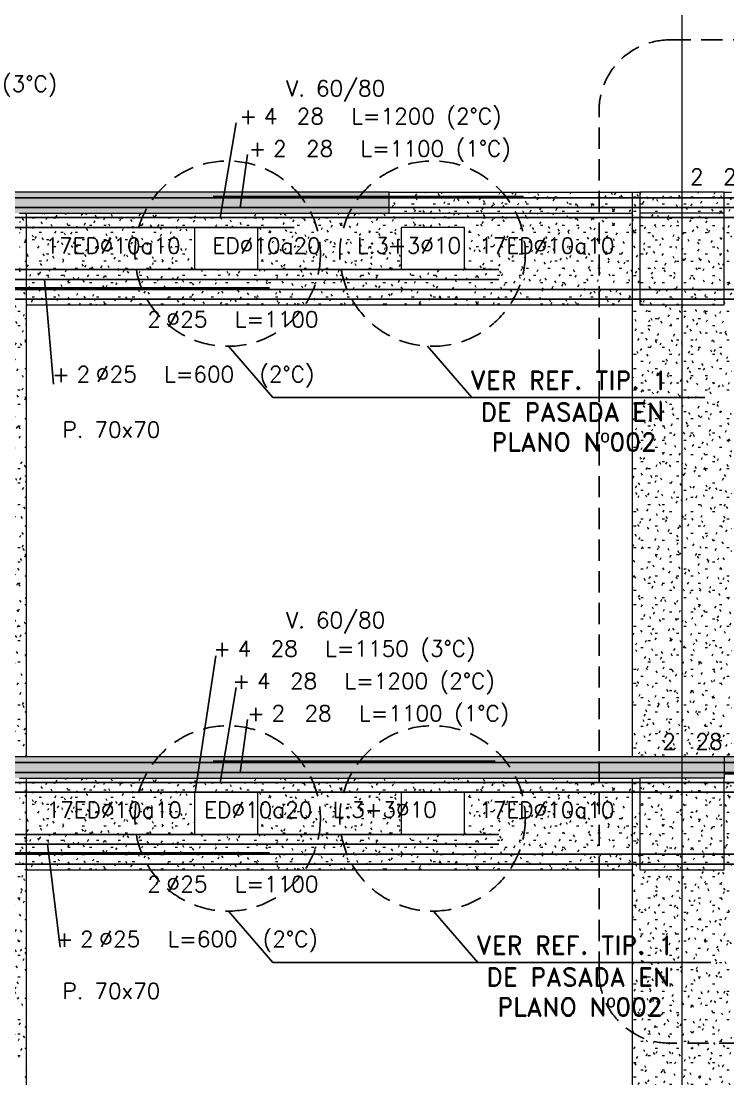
# Model space of a CAD drawing. Extents: x -3544 to 11711, y -11366 to 8565.
# Drawn here: x 4418 to 4919, y 2791 to 3542 of the extents above; entities that cross this region are included whole.
import ezdxf
from ezdxf.enums import TextEntityAlignment as Align

# ---------------------------------------------------------------- set-up
doc = ezdxf.new("R2010")
doc.units = 0
doc.header["$LTSCALE"] = 30
doc.header["$MEASUREMENT"] = 0
doc.linetypes.add('EJE2$0$DASHED', pattern=[0.75, 0.5, -0.25])
doc.linetypes.add('EJE2$0$RLE-PROYECCION', pattern=[0.71438, 0.47625, -0.23813])
doc.layers.get('0').update_dxf_attribs({"linetype": 'CONTINUOUS'})
for name, color, linetype in [('EJE2$0$CORTES', 5, 'CONTINUOUS'), ('EJE2$0$RLA-FE', 7, 'CONTINUOUS'), ('EJE2$0$RLA-TEXTOS-FE', 9, 'CONTINUOUS')]:
    doc.layers.add(name, color=color, linetype=linetype)
doc.layers.add('EJE2$0$RLA-ACHURADO', color=30, linetype='EJE2$0$RLE-PROYECCION', lineweight=15, transparency=0.7)
for name, color, linetype, lineweight in [('EJE2$0$RLA-CONTORNO', 30, 'CONTINUOUS', 15), ('EJE2$0$RLA-EJES', 1, 'CONTINUOUS', 9), ('EJE2$0$RLA-TEXTOS-1', 9, 'CONTINUOUS', 9)]:
    doc.layers.add(name, color=color, linetype=linetype, lineweight=lineweight)
doc.styles.add('EJE2$0$RomanD', font='romand.shx', dxfattribs={"height": 31.5})
doc.styles.add('EJE2$0$RomanS', font='romans.shx', dxfattribs={"height": 11.25})
pattern_1 = [(0, (-1898.762, -1266.802), (20.32, 5.08), [1.676, -13.564, 1.676, -13.564, -81.28]), (0, (-1898.762, -1266.802), (20.32, 5.08), [-30.48, 1.676, -28.804, 1.676, -13.564, -35.56]), (0, (-1898.762, -1266.802), (20.32, 5.08), [-76.2, 1.676, -8.484, 1.676, -23.724]), (120, (-1891.142, -1264.262), (-14.559409, 15.057636), [1.676, -13.564, 1.676, -13.564, -81.28]), (120, (-1891.142, -1264.262), (-14.559409, 15.057636), [-30.48, 1.676, -28.804, 1.676, -13.564, -35.56]), (120, (-1891.142, -1264.262), (-14.559409, 15.057636), [-76.2, 1.676, -8.484, 1.676, -23.724]), (240, (-1888.602, -1254.102), (-5.760591, -20.137636), [1.676, -13.564, 1.676, -13.564, -81.28]), (240, (-1888.602, -1254.102), (-5.760591, -20.137636), [-30.48, 1.676, -28.804, 1.676, -13.564, -35.56]), (240, (-1888.602, -1254.102), (-5.760591, -20.137636), [-76.2, 1.676, -8.484, 1.676, -23.724])]

# ---------------------------------------------------------------- blocks, each defined once
blk = doc.blocks.new('*U103')
at = {"layer": 'EJE2$0$RLA-FE'}
for p, q in [((0, 0), (768.21, 0)), ((768.21, 0), (818.21, 0)), ((818.21, 0), (850, 0)), ((850, 0), (850, 0))]:
    blk.add_line(p, q, dxfattribs=at)
at = {"layer": 'EJE2$0$RLA-FE', "color": 3, "style": 'EJE2$0$RomanS', "flags": 8}
for tag, p in [('F=', (333.44, 9.32)), ('NUM', (347.85, 9.32))]:
    blk.add_attdef(tag, text='', height=11.25, dxfattribs=at).set_placement(p, align=Align.RIGHT)
at = {"layer": 'EJE2$0$RLA-FE', "color": 3, "style": 'EJE2$0$RomanS'}
for tag, p, flags in [('PHI', (351.74, 9.54), 14), ('DIAM', (361.6, 9.32), 12), ('MINUS', (383.62, 9.32), 13), ('MARK', (397.01, 9.32), 13), ('TEXTO_FE1', (400.31, 9.32), 8), ('TEXTO_FE2', (467.83, 9.34), 8), ('TIPO', (423.8, -75.78), 13), ('NVECES', (409.93, -94.72), 13), ('NUMFE', (413.86, -114.48), 13), ('CAPA', (422.06, -133.6), 13), ('DESPLAZA', (278.34, -151.59), 13), ('ESPACIO', (284.39, -169.95), 13), ('CANT', (298.23, -188.75), 13)]:
    blk.add_attdef(tag, p, '', height=11.25, dxfattribs=dict(at, flags=flags))
blk = doc.blocks.new('*U104')
at = {"layer": 'EJE2$0$RLA-FE'}
for q in [(0, 0), (768.21, 0)]:
    blk.add_line((0, 0), q, dxfattribs=at)
at = {"layer": 'EJE2$0$RLA-FE', "color": 3, "style": 'EJE2$0$RomanS', "flags": 8}
for tag, p in [('F=', (333.44, 9.32)), ('NUM', (347.85, 9.32))]:
    blk.add_attdef(tag, text='', height=11.25, dxfattribs=at).set_placement(p, align=Align.RIGHT)
at = {"layer": 'EJE2$0$RLA-FE', "color": 3, "style": 'EJE2$0$RomanS'}
for tag, p, flags in [('PHI', (351.74, 9.54), 14), ('DIAM', (361.6, 9.32), 12), ('MINUS', (383.62, 9.32), 13), ('MARK', (397.01, 9.32), 13), ('TEXTO_FE1', (400.31, 9.32), 8), ('TEXTO_FE2', (467.83, 9.34), 8), ('TIPO', (423.8, -75.78), 13), ('NVECES', (409.93, -94.72), 13), ('NUMFE', (413.86, -114.48), 13), ('CAPA', (422.06, -133.6), 13), ('DESPLAZA', (278.34, -151.59), 13), ('ESPACIO', (284.39, -169.95), 13), ('CANT', (298.23, -188.75), 13)]:
    blk.add_attdef(tag, p, '', height=11.25, dxfattribs=dict(at, flags=flags))
blk = doc.blocks.new('*U105')
at = {"layer": 'EJE2$0$RLA-FE', "color": 6}
blk.add_line((0, 1), (220, 1), dxfattribs=at)
at = {"layer": 'EJE2$0$RLA-FE', "color": 3, "style": 'EJE2$0$RomanS', "flags": 8}
for tag, p in [('(', (95.66, 9.14)), (')', (134, 9.14)), ('EMP', (114.68, 9.14))]:
    blk.add_attdef(tag, text='', height=11.25, dxfattribs=at).set_placement(p, align=Align.CENTER)
blk = doc.blocks.new('*U108')
at = {"layer": 'EJE2$0$RLA-FE'}
blk.add_line((0, 0), (1018.21, 0), dxfattribs=at)
at = {"layer": 'EJE2$0$RLA-FE', "color": 3, "style": 'EJE2$0$RomanS', "flags": 8}
for tag, p in [('F=', (497.65, 36.32)), ('NUM', (512.06, 36.32))]:
    blk.add_attdef(tag, text='', height=11.25, dxfattribs=at).set_placement(p, align=Align.RIGHT)
at = {"layer": 'EJE2$0$RLA-FE', "color": 3, "style": 'EJE2$0$RomanS'}
for tag, p, flags in [('PHI', (515.96, 36.54), 14), ('DIAM', (525.81, 36.32), 12), ('MINUS', (547.83, 36.32), 13), ('MARK', (561.22, 36.32), 13), ('TEXTO_FE1', (564.52, 36.32), 8), ('TEXTO_FE2', (632.05, 36.34), 8), ('TIPO', (548.8, -75.78), 13), ('NVECES', (534.93, -94.72), 13), ('NUMFE', (538.86, -114.48), 13), ('CAPA', (547.06, -133.6), 13), ('DESPLAZA', (278.34, -151.59), 13), ('ESPACIO', (284.39, -169.95), 13), ('CANT', (298.23, -188.75), 13)]:
    blk.add_attdef(tag, p, '', height=11.25, dxfattribs=dict(at, flags=flags))
blk = doc.blocks.new('*U118')
at = {"layer": 'EJE2$0$RLA-FE'}
blk.add_line((0, 0), (1118.21, 0), dxfattribs=at)
at = {"layer": 'EJE2$0$RLA-FE', "color": 3, "style": 'EJE2$0$RomanS', "flags": 8}
for tag, p in [('F=', (498.58, 66.32)), ('NUM', (512.99, 66.32))]:
    blk.add_attdef(tag, text='', height=11.25, dxfattribs=at).set_placement(p, align=Align.RIGHT)
at = {"layer": 'EJE2$0$RLA-FE', "color": 3, "style": 'EJE2$0$RomanS'}
for tag, p, flags in [('PHI', (516.89, 66.54), 14), ('DIAM', (526.74, 66.32), 12), ('MINUS', (548.76, 66.32), 13), ('MARK', (562.15, 66.32), 13), ('TEXTO_FE1', (565.46, 66.32), 8), ('TEXTO_FE2', (632.98, 66.34), 8), ('TIPO', (598.8, -75.78), 13), ('NVECES', (584.93, -94.72), 13), ('NUMFE', (588.86, -114.48), 13), ('CAPA', (597.06, -133.6), 13), ('DESPLAZA', (278.34, -151.59), 13), ('ESPACIO', (284.39, -169.95), 13), ('CANT', (298.23, -188.75), 13)]:
    blk.add_attdef(tag, p, '', height=11.25, dxfattribs=dict(at, flags=flags))
blk = doc.blocks.new('*U119')
at = {"layer": 'EJE2$0$RLA-FE'}
for p, q in [((0, 0), (0, 0)), ((0, 0), (418.21, 0)), ((418.21, 0), (468.21, 0)), ((468.21, 0), (500, 0)), ((500, 0), (500, 0))]:
    blk.add_line(p, q, dxfattribs=at)
at = {"layer": 'EJE2$0$RLA-FE', "color": 3, "style": 'EJE2$0$RomanS', "flags": 8}
for tag, p in [('F=', (158.44, 96.32)), ('NUM', (172.85, 96.32))]:
    blk.add_attdef(tag, text='', height=11.25, dxfattribs=at).set_placement(p, align=Align.RIGHT)
at = {"layer": 'EJE2$0$RLA-FE', "color": 3, "style": 'EJE2$0$RomanS'}
for tag, p, flags in [('PHI', (176.74, 96.54), 14), ('DIAM', (186.6, 96.32), 12), ('MINUS', (208.62, 96.32), 13), ('MARK', (222.01, 96.32), 13), ('TEXTO_FE1', (225.31, 96.32), 8), ('TEXTO_FE2', (292.83, 96.34), 8), ('TIPO', (248.8, -75.78), 13), ('NVECES', (234.93, -94.72), 13), ('NUMFE', (238.86, -114.48), 13), ('CAPA', (247.06, -133.6), 13), ('DESPLAZA', (278.34, -151.59), 13), ('ESPACIO', (284.39, -169.95), 13), ('CANT', (298.23, -188.75), 13)]:
    blk.add_attdef(tag, p, '', height=11.25, dxfattribs=dict(at, flags=flags))
blk = doc.blocks.new('*U240')
at = {"layer": 'EJE2$0$RLA-FE'}
for p, q in [((0, 0), (768.21, 0)), ((768.21, 0), (818.21, 0)), ((818.21, 0), (850, 0)), ((850, 0), (850, 0))]:
    blk.add_line(p, q, dxfattribs=at)
at = {"layer": 'EJE2$0$RLA-FE', "color": 3, "style": 'EJE2$0$RomanS', "flags": 8}
for tag, p in [('F=', (317.56, 9.32)), ('NUM', (331.97, 9.32))]:
    blk.add_attdef(tag, text='', height=11.25, dxfattribs=at).set_placement(p, align=Align.RIGHT)
at = {"layer": 'EJE2$0$RLA-FE', "color": 3, "style": 'EJE2$0$RomanS'}
for tag, p, flags in [('PHI', (335.87, 9.54), 14), ('DIAM', (345.72, 9.32), 12), ('MINUS', (367.74, 9.32), 13), ('MARK', (381.13, 9.32), 13), ('TEXTO_FE1', (384.43, 9.32), 8), ('TEXTO_FE2', (451.96, 9.34), 8), ('TIPO', (423.8, -75.78), 13), ('NVECES', (409.93, -94.72), 13), ('NUMFE', (413.86, -114.48), 13), ('CAPA', (422.06, -133.6), 13), ('DESPLAZA', (278.34, -151.59), 13), ('ESPACIO', (284.39, -169.95), 13), ('CANT', (298.23, -188.75), 13)]:
    blk.add_attdef(tag, p, '', height=11.25, dxfattribs=dict(at, flags=flags))
blk = doc.blocks.new('*U128')
at = {"layer": 'EJE2$0$RLA-FE'}
blk.add_line((0, 0), (1068.21, 0), dxfattribs=at)
at = {"layer": 'EJE2$0$RLA-FE', "color": 3, "style": 'EJE2$0$RomanS', "flags": 8}
for tag, p in [('F=', (455.08, 96.32)), ('NUM', (469.49, 96.32))]:
    blk.add_attdef(tag, text='', height=11.25, dxfattribs=at).set_placement(p, align=Align.RIGHT)
at = {"layer": 'EJE2$0$RLA-FE', "color": 3, "style": 'EJE2$0$RomanS'}
for tag, p, flags in [('PHI', (473.39, 96.54), 14), ('DIAM', (483.24, 96.32), 12), ('MINUS', (505.26, 96.32), 13), ('MARK', (518.65, 96.32), 13), ('TEXTO_FE1', (521.95, 96.32), 8), ('TEXTO_FE2', (589.47, 96.34), 8), ('TIPO', (573.8, -75.78), 13), ('NVECES', (559.93, -94.72), 13), ('NUMFE', (563.86, -114.48), 13), ('CAPA', (572.06, -133.6), 13), ('DESPLAZA', (278.34, -151.59), 13), ('ESPACIO', (284.39, -169.95), 13), ('CANT', (298.23, -188.75), 13)]:
    blk.add_attdef(tag, p, '', height=11.25, dxfattribs=dict(at, flags=flags))
blk = doc.blocks.new('*U239')
at = {"layer": 'EJE2$0$RLA-FE'}
blk.add_line((0, 0), (1118.21, 0), dxfattribs=at)
at = {"layer": 'EJE2$0$RLA-FE', "color": 3, "style": 'EJE2$0$RomanS', "flags": 8}
for tag, p in [('F=', (493.76, 66.32)), ('NUM', (508.17, 66.32))]:
    blk.add_attdef(tag, text='', height=11.25, dxfattribs=at).set_placement(p, align=Align.RIGHT)
at = {"layer": 'EJE2$0$RLA-FE', "color": 3, "style": 'EJE2$0$RomanS'}
for tag, p, flags in [('PHI', (512.06, 66.54), 14), ('DIAM', (521.92, 66.32), 12), ('MINUS', (543.94, 66.32), 13), ('MARK', (557.33, 66.32), 13), ('TEXTO_FE1', (560.63, 66.32), 8), ('TEXTO_FE2', (628.15, 66.34), 8), ('TIPO', (598.8, -75.78), 13), ('NVECES', (584.93, -94.72), 13), ('NUMFE', (588.86, -114.48), 13), ('CAPA', (597.06, -133.6), 13), ('DESPLAZA', (278.34, -151.59), 13), ('ESPACIO', (284.39, -169.95), 13), ('CANT', (298.23, -188.75), 13)]:
    blk.add_attdef(tag, p, '', height=11.25, dxfattribs=dict(at, flags=flags))
blk = doc.blocks.new('*U238')
at = {"layer": 'EJE2$0$RLA-FE'}
blk.add_line((0, 0), (1018.21, 0), dxfattribs=at)
at = {"layer": 'EJE2$0$RLA-FE', "color": 3, "style": 'EJE2$0$RomanS', "flags": 8}
for tag, p in [('F=', (496.56, 36.32)), ('NUM', (510.97, 36.32))]:
    blk.add_attdef(tag, text='', height=11.25, dxfattribs=at).set_placement(p, align=Align.RIGHT)
at = {"layer": 'EJE2$0$RLA-FE', "color": 3, "style": 'EJE2$0$RomanS'}
for tag, p, flags in [('PHI', (514.86, 36.54), 14), ('DIAM', (524.72, 36.32), 12), ('MINUS', (546.74, 36.32), 13), ('MARK', (560.13, 36.32), 13), ('TEXTO_FE1', (563.43, 36.32), 8), ('TEXTO_FE2', (630.95, 36.34), 8), ('TIPO', (548.8, -75.78), 13), ('NVECES', (534.93, -94.72), 13), ('NUMFE', (538.86, -114.48), 13), ('CAPA', (547.06, -133.6), 13), ('DESPLAZA', (278.34, -151.59), 13), ('ESPACIO', (284.39, -169.95), 13), ('CANT', (298.23, -188.75), 13)]:
    blk.add_attdef(tag, p, '', height=11.25, dxfattribs=dict(at, flags=flags))
blk = doc.blocks.new('*U237')
at = {"layer": 'EJE2$0$RLA-FE'}
for q in [(0, 0), (768.21, 0)]:
    blk.add_line((0, 0), q, dxfattribs=at)
at = {"layer": 'EJE2$0$RLA-FE', "color": 3, "style": 'EJE2$0$RomanS', "flags": 8}
for tag, p in [('F=', (313.84, 9.32)), ('NUM', (328.25, 9.32))]:
    blk.add_attdef(tag, text='', height=11.25, dxfattribs=at).set_placement(p, align=Align.RIGHT)
at = {"layer": 'EJE2$0$RLA-FE', "color": 3, "style": 'EJE2$0$RomanS'}
for tag, p, flags in [('PHI', (332.15, 9.54), 14), ('DIAM', (342, 9.32), 12), ('MINUS', (364.02, 9.32), 13), ('MARK', (377.41, 9.32), 13), ('TEXTO_FE1', (380.71, 9.32), 8), ('TEXTO_FE2', (448.24, 9.34), 8), ('TIPO', (423.8, -75.78), 13), ('NVECES', (409.93, -94.72), 13), ('NUMFE', (413.86, -114.48), 13), ('CAPA', (422.06, -133.6), 13), ('DESPLAZA', (278.34, -151.59), 13), ('ESPACIO', (284.39, -169.95), 13), ('CANT', (298.23, -188.75), 13)]:
    blk.add_attdef(tag, p, '', height=11.25, dxfattribs=dict(at, flags=flags))
blk = doc.blocks.new('*U129')
at = {"layer": 'EJE2$0$RLA-FE', "color": 6}
blk.add_line((0, 1), (200, 1), dxfattribs=at)
at = {"layer": 'EJE2$0$RLA-FE', "color": 3, "style": 'EJE2$0$RomanS', "flags": 8}
for tag, p in [('(', (85.66, 9.14)), (')', (124, 9.14)), ('EMP', (104.68, 9.14))]:
    blk.add_attdef(tag, text='', height=11.25, dxfattribs=at).set_placement(p, align=Align.CENTER)
blk = doc.blocks.new('*U264')
at = {"layer": 'EJE2$0$RLA-FE'}
for p, q in [((0, 0), (1068.21, 0)), ((1068.21, 0), (1118.21, 0)), ((1118.21, 0), (1150, 0)), ((1150, 0), (1150, 0))]:
    blk.add_line(p, q, dxfattribs=at)
at = {"layer": 'EJE2$0$RLA-FE', "color": 3, "style": 'EJE2$0$RomanS', "flags": 8}
for tag, p in [('F=', (441.1, -47.89)), ('NUM', (455.51, -47.89))]:
    blk.add_attdef(tag, text='', height=11.25, dxfattribs=at).set_placement(p, align=Align.RIGHT)
at = {"layer": 'EJE2$0$RLA-FE', "color": 3, "style": 'EJE2$0$RomanS'}
for tag, p, flags in [('PHI', (459.41, -47.68), 12), ('DIAM', (469.26, -47.89), 12), ('MINUS', (491.28, -47.89), 13), ('MARK', (504.67, -47.89), 13), ('TEXTO_FE1', (507.98, -47.89), 8), ('TEXTO_FE2', (575.5, -47.88), 8), ('TIPO', (573.8, -57.92), 13), ('NVECES', (559.93, -76.86), 13), ('NUMFE', (563.86, -96.62), 13), ('CAPA', (572.06, -115.74), 13), ('DESPLAZA', (277.18, -134.17), 13), ('ESPACIO', (283.22, -152.53), 13), ('CANT', (297.06, -171.33), 13)]:
    blk.add_attdef(tag, p, '', height=11.25, dxfattribs=dict(at, flags=flags))
blk = doc.blocks.new('*U141')
at = {"layer": 'EJE2$0$RLA-FE'}
for p, q in [((0, 0), (1068.21, 0)), ((1068.21, 0), (1118.21, 0)), ((1118.21, 0), (1150, 0)), ((1150, 0), (1150, 0))]:
    blk.add_line(p, q, dxfattribs=at)
at = {"layer": 'EJE2$0$RLA-FE', "color": 3, "style": 'EJE2$0$RomanS'}
for tag, p, flags in [('TIPO', (573.8, -57.92), 13), ('NVECES', (559.93, -76.86), 13), ('PHI', (501.74, -97.68), 12), ('DIAM', (511.6, -97.89), 12), ('MINUS', (533.62, -97.89), 13), ('MARK', (547.01, -97.89), 13), ('TEXTO_FE1', (550.31, -97.89), 8), ('NUMFE', (563.86, -96.62), 13), ('TEXTO_FE2', (617.83, -97.88), 8), ('CAPA', (572.06, -115.74), 13), ('DESPLAZA', (277.18, -134.17), 13), ('ESPACIO', (283.22, -152.53), 13), ('CANT', (297.06, -171.33), 13)]:
    blk.add_attdef(tag, p, '', height=11.25, dxfattribs=dict(at, flags=flags))
at = {"layer": 'EJE2$0$RLA-FE', "color": 3, "style": 'EJE2$0$RomanS', "flags": 8}
for tag, p in [('F=', (483.44, -97.89)), ('NUM', (497.85, -97.89))]:
    blk.add_attdef(tag, text='', height=11.25, dxfattribs=at).set_placement(p, align=Align.RIGHT)
blk = doc.blocks.new('*U136')
at = {"layer": 'EJE2$0$RLA-FE'}
blk.add_line((0, 0), (1018.21, 0), dxfattribs=at)
at = {"layer": 'EJE2$0$RLA-FE', "color": 3, "style": 'EJE2$0$RomanS', "flags": 8}
for tag, p in [('F=', (458.44, -19.89)), ('NUM', (472.85, -19.89))]:
    blk.add_attdef(tag, text='', height=11.25, dxfattribs=at).set_placement(p, align=Align.RIGHT)
at = {"layer": 'EJE2$0$RLA-FE', "color": 3, "style": 'EJE2$0$RomanS'}
for tag, p, flags in [('PHI', (476.74, -19.68), 12), ('DIAM', (486.6, -19.89), 12), ('MINUS', (508.62, -19.89), 13), ('MARK', (522.01, -19.89), 13), ('TEXTO_FE1', (525.31, -19.89), 8), ('TEXTO_FE2', (592.83, -19.88), 8), ('TIPO', (548.8, -57.92), 13), ('NVECES', (534.93, -76.86), 13), ('NUMFE', (538.86, -96.62), 13), ('CAPA', (547.06, -115.74), 13), ('DESPLAZA', (277.18, -134.17), 13), ('ESPACIO', (283.22, -152.53), 13), ('CANT', (297.06, -171.33), 13)]:
    blk.add_attdef(tag, p, '', height=11.25, dxfattribs=dict(at, flags=flags))
blk = doc.blocks.new('*U266')
at = {"layer": 'EJE2$0$RLA-FE'}
blk.add_line((0, 0), (918.21, 0), dxfattribs=at)
at = {"layer": 'EJE2$0$RLA-FE', "color": 3, "style": 'EJE2$0$RomanS', "flags": 8}
for tag, p in [('F=', (600.61, -47.89)), ('NUM', (615.02, -47.89))]:
    blk.add_attdef(tag, text='', height=11.25, dxfattribs=at).set_placement(p, align=Align.RIGHT)
at = {"layer": 'EJE2$0$RLA-FE', "color": 3, "style": 'EJE2$0$RomanS'}
for tag, p, flags in [('PHI', (618.91, -47.68), 12), ('DIAM', (628.77, -47.89), 12), ('MINUS', (650.79, -47.89), 13), ('MARK', (664.18, -47.89), 13), ('TEXTO_FE1', (667.48, -47.89), 8), ('TEXTO_FE2', (735, -47.88), 8), ('TIPO', (498.8, -57.92), 13), ('NVECES', (484.93, -76.86), 13), ('NUMFE', (488.86, -96.62), 13), ('CAPA', (497.06, -115.74), 13), ('DESPLAZA', (277.18, -134.17), 13), ('ESPACIO', (283.22, -152.53), 13), ('CANT', (297.06, -171.33), 13)]:
    blk.add_attdef(tag, p, '', height=11.25, dxfattribs=dict(at, flags=flags))
blk = doc.blocks.new('*U109')
at = {"layer": 'EJE2$0$RLA-FE', "color": 6}
blk.add_line((0, 1), (190, 1), dxfattribs=at)
at = {"layer": 'EJE2$0$RLA-FE', "color": 3, "style": 'EJE2$0$RomanS', "flags": 8}
for tag, p in [('(', (80.66, 9.14)), (')', (119, 9.14)), ('EMP', (99.68, 9.14))]:
    blk.add_attdef(tag, text='', height=11.25, dxfattribs=at).set_placement(p, align=Align.CENTER)
blk = doc.blocks.new('*U265')
at = {"layer": 'EJE2$0$RLA-FE'}
for p, q in [((0, 0), (518.21, 0)), ((518.21, 0), (568.21, 0)), ((568.21, 0), (600, 0)), ((600, 0), (600, 0))]:
    blk.add_line(p, q, dxfattribs=at)
at = {"layer": 'EJE2$0$RLA-FE', "color": 3, "style": 'EJE2$0$RomanS'}
for tag, p, flags in [('TIPO', (298.8, -57.92), 13), ('NVECES', (284.93, -76.86), 13), ('PHI', (316.59, -72.68), 12), ('DIAM', (326.45, -72.89), 12), ('MINUS', (348.46, -72.89), 13), ('MARK', (361.86, -72.89), 13), ('TEXTO_FE1', (365.16, -72.89), 8), ('TEXTO_FE2', (432.68, -72.88), 8), ('NUMFE', (288.86, -96.62), 13), ('CAPA', (297.06, -115.74), 13), ('DESPLAZA', (277.18, -134.17), 13), ('ESPACIO', (283.22, -152.53), 13), ('CANT', (297.06, -171.33), 13)]:
    blk.add_attdef(tag, p, '', height=11.25, dxfattribs=dict(at, flags=flags))
at = {"layer": 'EJE2$0$RLA-FE', "color": 3, "style": 'EJE2$0$RomanS', "flags": 8}
for tag, p in [('F=', (298.29, -72.89)), ('NUM', (312.69, -72.89))]:
    blk.add_attdef(tag, text='', height=11.25, dxfattribs=at).set_placement(p, align=Align.RIGHT)
blk = doc.blocks.new('*U268')
at = {"layer": 'EJE2$0$RLA-FE'}
for p, q in [((0, 0), (1068.21, 0)), ((1068.21, 0), (1118.21, 0)), ((1118.21, 0), (1150, 0)), ((1150, 0), (1150, 0))]:
    blk.add_line(p, q, dxfattribs=at)
at = {"layer": 'EJE2$0$RLA-FE', "color": 3, "style": 'EJE2$0$RomanS', "flags": 8}
for tag, p in [('F=', (452.47, -47.89)), ('NUM', (466.88, -47.89))]:
    blk.add_attdef(tag, text='', height=11.25, dxfattribs=at).set_placement(p, align=Align.RIGHT)
at = {"layer": 'EJE2$0$RLA-FE', "color": 3, "style": 'EJE2$0$RomanS'}
for tag, p, flags in [('PHI', (470.78, -47.68), 12), ('DIAM', (480.63, -47.89), 12), ('MINUS', (502.65, -47.89), 13), ('MARK', (516.04, -47.89), 13), ('TEXTO_FE1', (519.34, -47.89), 8), ('TEXTO_FE2', (586.87, -47.88), 8), ('TIPO', (573.8, -57.92), 13), ('NVECES', (559.93, -76.86), 13), ('NUMFE', (563.86, -96.62), 13), ('CAPA', (572.06, -115.74), 13), ('DESPLAZA', (277.18, -134.17), 13), ('ESPACIO', (283.22, -152.53), 13), ('CANT', (297.06, -171.33), 13)]:
    blk.add_attdef(tag, p, '', height=11.25, dxfattribs=dict(at, flags=flags))
blk = doc.blocks.new('*U139')
at = {"layer": 'EJE2$0$RLA-FE'}
blk.add_line((0, 0), (918.21, 0), dxfattribs=at)
at = {"layer": 'EJE2$0$RLA-FE', "color": 3, "style": 'EJE2$0$RomanS', "flags": 8}
for tag, p in [('F=', (552.7, -47.89)), ('NUM', (567.11, -47.89))]:
    blk.add_attdef(tag, text='', height=11.25, dxfattribs=at).set_placement(p, align=Align.RIGHT)
at = {"layer": 'EJE2$0$RLA-FE', "color": 3, "style": 'EJE2$0$RomanS'}
for tag, p, flags in [('PHI', (571.01, -47.68), 12), ('DIAM', (580.86, -47.89), 12), ('MINUS', (602.88, -47.89), 13), ('MARK', (616.27, -47.89), 13), ('TEXTO_FE1', (619.58, -47.89), 8), ('TEXTO_FE2', (687.1, -47.88), 8), ('TIPO', (498.8, -57.92), 13), ('NVECES', (484.93, -76.86), 13), ('NUMFE', (488.86, -96.62), 13), ('CAPA', (497.06, -115.74), 13), ('DESPLAZA', (277.18, -134.17), 13), ('ESPACIO', (283.22, -152.53), 13), ('CANT', (297.06, -171.33), 13)]:
    blk.add_attdef(tag, p, '', height=11.25, dxfattribs=dict(at, flags=flags))
blk = doc.blocks.new('*U140')
at = {"layer": 'EJE2$0$RLA-FE'}
for p, q in [((0, 0), (518.21, 0)), ((518.21, 0), (568.21, 0)), ((568.21, 0), (600, 0)), ((600, 0), (600, 0))]:
    blk.add_line(p, q, dxfattribs=at)
at = {"layer": 'EJE2$0$RLA-FE', "color": 3, "style": 'EJE2$0$RomanS'}
for tag, p, flags in [('TIPO', (298.8, -57.92), 13), ('NVECES', (284.93, -76.86), 13), ('PHI', (314.12, -72.68), 12), ('DIAM', (323.98, -72.89), 12), ('MINUS', (345.99, -72.89), 13), ('MARK', (359.39, -72.89), 13), ('TEXTO_FE1', (362.69, -72.89), 8), ('TEXTO_FE2', (430.21, -72.88), 8), ('NUMFE', (288.86, -96.62), 13), ('CAPA', (297.06, -115.74), 13), ('DESPLAZA', (277.18, -134.17), 13), ('ESPACIO', (283.22, -152.53), 13), ('CANT', (297.06, -171.33), 13)]:
    blk.add_attdef(tag, p, '', height=11.25, dxfattribs=dict(at, flags=flags))
at = {"layer": 'EJE2$0$RLA-FE', "color": 3, "style": 'EJE2$0$RomanS', "flags": 8}
for tag, p in [('F=', (295.82, -72.89)), ('NUM', (310.22, -72.89))]:
    blk.add_attdef(tag, text='', height=11.25, dxfattribs=at).set_placement(p, align=Align.RIGHT)
blk = doc.blocks.new('EJE2')
at = {"layer": 'EJE2$0$RLA-ACHURADO'}
h = blk.add_hatch(dxfattribs=at)
h.set_pattern_fill('FP_1', color=256, style=0, pattern_type=2)
h.set_pattern_definition(pattern_1)
h.paths.add_polyline_path([(1897.78, 1173), (1897.78, 1188), (1313.18, 1188), (1313.18, 1173), (1362.73, 1173)], flags=0)
h.paths.add_polyline_path([(-1423.06, 1173), (-1359.52, 1173), (-1359.52, 1188), (-2429.52, 1188), (-2429.52, 1173)], flags=0)
h.paths.add_polyline_path([(-995.32, 1173), (-93.72, 1173), (-93.72, 1188), (-995.32, 1188)], flags=0)
h.paths.add_polyline_path([(897.78, 1173), (897.78, 1188), (313.18, 1188), (313.18, 1173), (666.28, 1173)], flags=0)
h = blk.add_hatch(dxfattribs=at)
h.set_pattern_fill('FP_1', color=256, style=0, pattern_type=2)
h.set_pattern_definition(pattern_1)
h.paths.add_polyline_path([(2070.48, 1173), (2070.48, 1188), (1897.78, 1188), (1897.78, 1173), (2059.18, 1173)], flags=0)
h = blk.add_hatch(dxfattribs=at)
h.set_pattern_fill('FP_1', color=256, style=0, pattern_type=2)
h.set_pattern_definition(pattern_1)
h.paths.add_polyline_path([(2102.7, 787), (2140.48, 787), (2140.48, 1188), (2135.48, 1188), (2135.48, 1108), (2075.48, 1108), (2075.48, 1188), (2070.48, 1188), (2070.48, 787)], flags=0)
h = blk.add_hatch(dxfattribs=at)
h.set_pattern_fill('FP_1', color=256, style=0, pattern_type=2)
h.set_pattern_definition(pattern_1)
h.paths.add_polyline_path([(2135.48, 1108), (2135.48, 1188), (2075.48, 1188), (2075.48, 1108)], flags=0)
h = blk.add_hatch(dxfattribs=at)
h.set_pattern_fill('FP_1', color=256, style=0, pattern_type=2)
h.set_pattern_definition(pattern_1)
h.paths.add_polyline_path([(1640.48, 787), (1640.48, 1173), (1635.48, 1173), (1635.48, 1108), (1575.48, 1108), (1575.48, 1173), (1570.48, 1173), (1570.48, 787), (1635.48, 787)], flags=0)
h = blk.add_hatch(dxfattribs=at)
h.set_pattern_fill('FP_1', color=256, style=0, pattern_type=2)
h.set_pattern_definition([(0, (-1898.762, -1276.802), (20.32, 5.08), [1.676, -13.564, 1.676, -13.564, -81.28]), (0, (-1898.762, -1276.802), (20.32, 5.08), [-30.48, 1.676, -28.804, 1.676, -13.564, -35.56]), (0, (-1898.762, -1276.802), (20.32, 5.08), [-76.2, 1.676, -8.484, 1.676, -23.724]), (120, (-1891.142, -1274.262), (-14.559409, 15.057636), [1.676, -13.564, 1.676, -13.564, -81.28]), (120, (-1891.142, -1274.262), (-14.559409, 15.057636), [-30.48, 1.676, -28.804, 1.676, -13.564, -35.56]), (120, (-1891.142, -1274.262), (-14.559409, 15.057636), [-76.2, 1.676, -8.484, 1.676, -23.724]), (240, (-1888.602, -1264.102), (-5.760591, -20.137636), [1.676, -13.564, 1.676, -13.564, -81.28]), (240, (-1888.602, -1264.102), (-5.760591, -20.137636), [-30.48, 1.676, -28.804, 1.676, -13.564, -35.56]), (240, (-1888.602, -1264.102), (-5.760591, -20.137636), [-76.2, 1.676, -8.484, 1.676, -23.724])])
h.paths.add_polyline_path([(1951.31, 1163), (1951.31, 1133), (1906.31, 1133), (1906.31, 1163)])
h.paths.add_polyline_path([(1640.48, 1108), (2070.48, 1108), (2070.48, 1173), (1640.48, 1173)])
h.paths.add_polyline_path([(1759.65, 1133), (1759.65, 1163), (1804.65, 1163), (1804.65, 1133)])
h = blk.add_hatch(dxfattribs=at)
h.set_pattern_fill('FP_1', color=256, style=0, pattern_type=2)
h.set_pattern_definition(pattern_1)
h.paths.add_polyline_path([(-30.16, 772), (2135.48, 772), (2135.48, 787), (-1734.52, 787), (-1734.52, 772), (-726.61, 772)], flags=0)
h.paths.add_polyline_path([(-2429.52, 772), (-2054.52, 772), (-2054.52, 787), (-2429.52, 787)], flags=0)
h = blk.add_hatch(dxfattribs=at)
h.set_pattern_fill('FP_1', color=256, style=0, pattern_type=2)
h.set_pattern_definition(pattern_1)
h.paths.add_polyline_path([(2668.57, 775), (2720.48, 775), (2720.48, 787), (2135.48, 787), (2135.48, 775), (2625.04, 775)], flags=0)
h = blk.add_hatch(dxfattribs=at)
h.set_pattern_fill('FP_1', color=256, style=0, pattern_type=2)
h.set_pattern_definition(pattern_1)
h.paths.add_polyline_path([(2140.48, 391), (2140.48, 775), (2135.48, 775), (2135.48, 707), (2075.48, 707), (2075.48, 772), (2070.48, 772), (2070.48, 391)], flags=0)
h = blk.add_hatch(dxfattribs=at)
h.set_pattern_fill('FP_1', color=256, style=0, pattern_type=2)
h.set_pattern_definition(pattern_1)
h.paths.add_polyline_path([(1640.48, 391), (1640.48, 772), (1635.48, 772), (1635.48, 707), (1575.48, 707), (1575.48, 772), (1570.48, 772), (1570.48, 391), (1635.48, 391)], flags=0)
h = blk.add_hatch(dxfattribs=at)
h.set_pattern_fill('FP_1', color=256, style=0, pattern_type=2)
h.set_pattern_definition([(0, (-1898.762, -1677.802), (20.32, 5.08), [1.676, -13.564, 1.676, -13.564, -81.28]), (0, (-1898.762, -1677.802), (20.32, 5.08), [-30.48, 1.676, -28.804, 1.676, -13.564, -35.56]), (0, (-1898.762, -1677.802), (20.32, 5.08), [-76.2, 1.676, -8.484, 1.676, -23.724]), (120, (-1891.142, -1675.262), (-14.559409, 15.057636), [1.676, -13.564, 1.676, -13.564, -81.28]), (120, (-1891.142, -1675.262), (-14.559409, 15.057636), [-30.48, 1.676, -28.804, 1.676, -13.564, -35.56]), (120, (-1891.142, -1675.262), (-14.559409, 15.057636), [-76.2, 1.676, -8.484, 1.676, -23.724]), (240, (-1888.602, -1665.102), (-5.760591, -20.137636), [1.676, -13.564, 1.676, -13.564, -81.28]), (240, (-1888.602, -1665.102), (-5.760591, -20.137636), [-30.48, 1.676, -28.804, 1.676, -13.564, -35.56]), (240, (-1888.602, -1665.102), (-5.760591, -20.137636), [-76.2, 1.676, -8.484, 1.676, -23.724])])
h.paths.add_polyline_path([(1951.31, 762), (1951.31, 732), (1906.31, 732), (1906.31, 762)])
h.paths.add_polyline_path([(1640.48, 707), (2070.48, 707), (2070.48, 772), (1640.48, 772)])
h.paths.add_polyline_path([(1759.65, 732), (1759.65, 762), (1804.65, 762), (1804.65, 732)])
h = blk.add_hatch(dxfattribs=at)
h.set_pattern_fill('FP_1', color=256, style=0, pattern_type=2)
h.set_pattern_definition(pattern_1)
h.paths.add_polyline_path([(2075.48, 707), (2135.48, 707), (2135.48, 772), (2075.48, 772), (2075.48, 711.79)], flags=0)
at = {"layer": 'EJE2$0$CORTES', "color": 1, "linetype": 'EJE2$0$DASHED'}
blk.add_lwpolyline([(2096.69, 1296.09), (2596.87, 1296.09, -0.414214), (2646.87, 1246.09), (2646.87, 633.86, -0.414214), (2596.87, 583.86), (2096.69, 583.86, -0.414214), (2046.69, 633.86), (2046.69, 1246.09, -0.414214)], format="xyb", close=True, dxfattribs=at)
at = {"layer": 'EJE2$0$CORTES', "color": 1, "linetype": 'Continuous'}
for points in [[(1960.66, 1042.25), (1815.3, 1042.25), (1783.91, 1078.66)], [(2121.62, 1042.25), (1956.44, 1042.25), (1925.04, 1078.66)], [(1960.66, 641.16), (1815.3, 641.16), (1783.91, 677.57)], [(2125.84, 641.16), (1960.66, 641.16), (1929.26, 677.57)]]:
    blk.add_lwpolyline(points, dxfattribs=at)
at = {"layer": 'EJE2$0$CORTES', "color": 1, "linetype": 'EJE2$0$DASHED'}
for centre in [(1783.21, 1144.37), (1928.57, 1144.37), (1783.21, 743.37), (1928.57, 743.37)]:
    blk.add_circle(centre, 65.8, dxfattribs=at)
at = {"layer": 'EJE2$0$RLA-CONTORNO'}
for p, q in [((1897.78, 1188), (1313.18, 1188)), ((1897.78, 1173), (1897.78, 1188)), ((1897.78, 1188), (2070.48, 1188)), ((2070.48, 1188), (2075.48, 1188)), ((2070.48, 787), (2070.48, 1188)), ((2135.48, 1188), (2075.48, 1188)), ((2075.48, 1188), (2075.48, 1108)), ((2135.48, 1108), (2135.48, 1188)), ((2135.48, 1188), (2140.48, 1188)), ((1635.48, 1173), (1897.78, 1173)), ((1640.48, 787), (1640.48, 1173)), ((1897.79, 1173), (2070.48, 1173)), ((2135.48, 1173), (2075.48, 1173)), ((1640.48, 1108), (2070.48, 1108)), ((2075.48, 1108), (2135.48, 1108)), ((2720.48, 787), (-1734.52, 787)), ((2135.48, 787), (2135.48, 772)), ((2135.48, 775), (2340.48, 775)), ((1635.48, 772), (2075.48, 772)), ((1640.48, 391), (1640.48, 772)), ((2070.48, 391), (2070.48, 772)), ((2075.48, 772), (2075.48, 707)), ((2135.48, 772), (2075.49, 772)), ((2135.48, 707), (2135.48, 772)), ((1640.48, 707), (2070.48, 707)), ((2075.48, 707), (2135.48, 707))]:
    blk.add_line(p, q, dxfattribs=at)
for points in [[(1759.65, 1133), (1804.65, 1133), (1804.65, 1163), (1759.65, 1163)], [(1906.31, 1133), (1951.31, 1133), (1951.31, 1163), (1906.31, 1163)], [(1759.65, 732), (1804.65, 732), (1804.65, 762), (1759.65, 762)], [(1906.31, 732), (1951.31, 732), (1951.31, 762), (1906.31, 762)]]:
    blk.add_lwpolyline(points, close=True, dxfattribs=at)
at = {"layer": 'EJE2$0$RLA-EJES'}
blk.add_line((2105.48, -597.67), (2105.48, 1460.5), dxfattribs=at)
at = {"layer": 'EJE2$0$RLA-FE', "color": 2}
for p, q in [((1789.15, 1237.32), (1777.8, 1170)), ((1797.25, 1214.65), (1792.12, 1177)), ((1659.63, 1051.8), (1653.35, 1126)), ((1774.83, 858.73), (1760.24, 762)), ((1789.15, 836.32), (1777.8, 769)), ((1797.25, 813.65), (1792.12, 776)), ((1664.49, 652), (1655.51, 725))]:
    blk.add_line(p, q, dxfattribs=at)
at = {"layer": 'EJE2$0$RLA-FE'}
ref = blk.add_blockref('*U119', (1330.48, 1163), dxfattribs=at)
ref.add_attrib('DIAM', '28', (1517.08, 1259.32), dxfattribs={"color": 3, "height": 11.25, "style": 'EJE2$0$RomanS'})
ref.add_attrib('NUM', '2', dxfattribs={"color": 3, "height": 11.25, "style": 'EJE2$0$RomanS'}).set_placement((1503.33, 1259.32), align=Align.RIGHT)
ref.add_attrib('TEXTO_FE1', 'L=500', (1555.79, 1259.32), dxfattribs={"color": 3, "height": 11.25, "style": 'EJE2$0$RomanS'})
ref.add_attrib('TEXTO_FE2', '(3°C)', (1623.31, 1259.34), dxfattribs={"color": 3, "height": 11.25, "style": 'EJE2$0$RomanS'})
ref.add_attrib('F=', '+', dxfattribs={"color": 3, "height": 11.25, "style": 'EJE2$0$RomanS'}).set_placement((1488.92, 1259.32), align=Align.RIGHT)
ref = blk.add_blockref('*U118', (1305.48, 1170), dxfattribs=at)
ref.add_attrib('DIAM', '28', (1832.22, 1236.32), dxfattribs={"color": 3, "height": 11.25, "style": 'EJE2$0$RomanS'})
ref.add_attrib('NUM', '4', dxfattribs={"color": 3, "height": 11.25, "style": 'EJE2$0$RomanS'}).set_placement((1818.47, 1236.32), align=Align.RIGHT)
ref.add_attrib('TEXTO_FE1', 'L=1200', (1870.94, 1236.32), dxfattribs={"color": 3, "height": 11.25, "style": 'EJE2$0$RomanS'})
ref.add_attrib('TEXTO_FE2', '(2°C)', (1938.46, 1236.34), dxfattribs={"color": 3, "height": 11.25, "style": 'EJE2$0$RomanS'})
ref.add_attrib('F=', '+', dxfattribs={"color": 3, "height": 11.25, "style": 'EJE2$0$RomanS'}).set_placement((1804.06, 1236.32), align=Align.RIGHT)
ref = blk.add_blockref('*U108', (1312.98, 1177), dxfattribs=at)
ref.add_attrib('DIAM', '28', (1838.79, 1213.32), dxfattribs={"color": 3, "height": 11.25, "style": 'EJE2$0$RomanS'})
ref.add_attrib('NUM', '2', dxfattribs={"color": 3, "height": 11.25, "style": 'EJE2$0$RomanS'}).set_placement((1825.04, 1213.32), align=Align.RIGHT)
ref.add_attrib('TEXTO_FE1', 'L=1100', (1877.5, 1213.32), dxfattribs={"color": 3, "height": 11.25, "style": 'EJE2$0$RomanS'})
ref.add_attrib('TEXTO_FE2', '(1°C)', (1945.03, 1213.34), dxfattribs={"color": 3, "height": 11.25, "style": 'EJE2$0$RomanS'})
ref.add_attrib('F=', '+', dxfattribs={"color": 3, "height": 11.25, "style": 'EJE2$0$RomanS'}).set_placement((1810.63, 1213.32), align=Align.RIGHT)
for name, p in [('*U103', (1142.98, 1184)), ('*U105', (1772.98, 1184)), ('*U139', (1622.98, 1119)), ('*U141', (825.48, 1133)), ('*U268', (662.98, 1119)), ('*U109', (1622.98, 1119)), ('*U240', (1122.98, 783)), ('*U129', (1772.98, 783)), ('*U266', (1622.98, 718)), ('*U141', (825.48, 732)), ('*U264', (662.98, 718)), ('*U109', (1622.98, 718))]:
    blk.add_blockref(name, p, dxfattribs=at)
ref = blk.add_blockref('*U104', (1772.98, 1184), dxfattribs=at)
ref.add_attrib('DIAM', '28', (2134.58, 1193.32), dxfattribs={"color": 3, "height": 11.25, "style": 'EJE2$0$RomanS'})
ref.add_attrib('NUM', '2', dxfattribs={"color": 3, "height": 11.25, "style": 'EJE2$0$RomanS'}).set_placement((2120.83, 1193.32), align=Align.RIGHT)
ref = blk.add_blockref('*U140', (1375.48, 1126), dxfattribs=at)
ref.add_attrib('DIAM', '25', (1699.46, 1053.11), dxfattribs={"color": 3, "height": 11.25, "style": 'EJE2$0$RomanS'})
ref.add_attrib('NUM', '2', dxfattribs={"color": 3, "height": 11.25, "style": 'EJE2$0$RomanS'}).set_placement((1685.7, 1053.11), align=Align.RIGHT)
ref.add_attrib('TEXTO_FE1', 'L=600', (1738.17, 1053.11), dxfattribs={"color": 3, "height": 11.25, "style": 'EJE2$0$RomanS'})
ref.add_attrib('TEXTO_FE2', '(2°C)', (1805.69, 1053.12), dxfattribs={"color": 3, "height": 11.25, "style": 'EJE2$0$RomanS'})
ref.add_attrib('PHI', '%%C', (1689.6, 1053.32), dxfattribs={"color": 3, "height": 11.25, "style": 'EJE2$0$RomanS'})
ref.add_attrib('F=', '+', dxfattribs={"color": 3, "height": 11.25, "style": 'EJE2$0$RomanS'}).set_placement((1671.3, 1053.11), align=Align.RIGHT)
ref = blk.add_blockref('*U136', (1262.98, 1112), dxfattribs=at)
ref.add_attrib('DIAM', '25', (1749.58, 1092.11), dxfattribs={"color": 3, "height": 11.25, "style": 'EJE2$0$RomanS'})
ref.add_attrib('NUM', '2', dxfattribs={"color": 3, "height": 11.25, "style": 'EJE2$0$RomanS'}).set_placement((1735.83, 1092.11), align=Align.RIGHT)
ref.add_attrib('TEXTO_FE1', 'L=1100', (1788.29, 1092.11), dxfattribs={"color": 3, "height": 11.25, "style": 'EJE2$0$RomanS'})
ref.add_attrib('PHI', '%%C', (1739.72, 1092.32), dxfattribs={"color": 3, "height": 11.25, "style": 'EJE2$0$RomanS'})
ref = blk.add_blockref('*U128', (1330.48, 762), dxfattribs=at)
ref.add_attrib('DIAM', '28', (1813.72, 858.32), dxfattribs={"color": 3, "height": 11.25, "style": 'EJE2$0$RomanS'})
ref.add_attrib('NUM', '4', dxfattribs={"color": 3, "height": 11.25, "style": 'EJE2$0$RomanS'}).set_placement((1799.97, 858.32), align=Align.RIGHT)
ref.add_attrib('TEXTO_FE1', 'L=1150', (1852.43, 858.32), dxfattribs={"color": 3, "height": 11.25, "style": 'EJE2$0$RomanS'})
ref.add_attrib('TEXTO_FE2', '(3°C)', (1919.96, 858.34), dxfattribs={"color": 3, "height": 11.25, "style": 'EJE2$0$RomanS'})
ref.add_attrib('F=', '+', dxfattribs={"color": 3, "height": 11.25, "style": 'EJE2$0$RomanS'}).set_placement((1785.56, 858.32), align=Align.RIGHT)
ref = blk.add_blockref('*U239', (1305.48, 769), dxfattribs=at)
ref.add_attrib('DIAM', '28', (1827.4, 835.32), dxfattribs={"color": 3, "height": 11.25, "style": 'EJE2$0$RomanS'})
ref.add_attrib('NUM', '4', dxfattribs={"color": 3, "height": 11.25, "style": 'EJE2$0$RomanS'}).set_placement((1813.65, 835.32), align=Align.RIGHT)
ref.add_attrib('TEXTO_FE1', 'L=1200', (1866.11, 835.32), dxfattribs={"color": 3, "height": 11.25, "style": 'EJE2$0$RomanS'})
ref.add_attrib('TEXTO_FE2', '(2°C)', (1933.63, 835.34), dxfattribs={"color": 3, "height": 11.25, "style": 'EJE2$0$RomanS'})
ref.add_attrib('F=', '+', dxfattribs={"color": 3, "height": 11.25, "style": 'EJE2$0$RomanS'}).set_placement((1799.24, 835.32), align=Align.RIGHT)
ref = blk.add_blockref('*U238', (1312.98, 776), dxfattribs=at)
ref.add_attrib('DIAM', '28', (1837.7, 812.32), dxfattribs={"color": 3, "height": 11.25, "style": 'EJE2$0$RomanS'})
ref.add_attrib('NUM', '2', dxfattribs={"color": 3, "height": 11.25, "style": 'EJE2$0$RomanS'}).set_placement((1823.95, 812.32), align=Align.RIGHT)
ref.add_attrib('TEXTO_FE1', 'L=1100', (1876.41, 812.32), dxfattribs={"color": 3, "height": 11.25, "style": 'EJE2$0$RomanS'})
ref.add_attrib('TEXTO_FE2', '(1°C)', (1943.93, 812.34), dxfattribs={"color": 3, "height": 11.25, "style": 'EJE2$0$RomanS'})
ref.add_attrib('F=', '+', dxfattribs={"color": 3, "height": 11.25, "style": 'EJE2$0$RomanS'}).set_placement((1809.54, 812.32), align=Align.RIGHT)
ref = blk.add_blockref('*U237', (1772.98, 783), dxfattribs=at)
ref.add_attrib('DIAM', '28', (2114.98, 792.32), dxfattribs={"color": 3, "height": 11.25, "style": 'EJE2$0$RomanS'})
ref.add_attrib('NUM', '2', dxfattribs={"color": 3, "height": 11.25, "style": 'EJE2$0$RomanS'}).set_placement((2101.23, 792.32), align=Align.RIGHT)
ref = blk.add_blockref('*U265', (1375.48, 725), dxfattribs=at)
ref.add_attrib('DIAM', '25', (1701.93, 652.11), dxfattribs={"color": 3, "height": 11.25, "style": 'EJE2$0$RomanS'})
ref.add_attrib('NUM', '2', dxfattribs={"color": 3, "height": 11.25, "style": 'EJE2$0$RomanS'}).set_placement((1688.18, 652.11), align=Align.RIGHT)
ref.add_attrib('TEXTO_FE1', 'L=600', (1740.64, 652.11), dxfattribs={"color": 3, "height": 11.25, "style": 'EJE2$0$RomanS'})
ref.add_attrib('TEXTO_FE2', '(2°C)', (1808.16, 652.12), dxfattribs={"color": 3, "height": 11.25, "style": 'EJE2$0$RomanS'})
ref.add_attrib('PHI', '%%C', (1692.07, 652.32), dxfattribs={"color": 3, "height": 11.25, "style": 'EJE2$0$RomanS'})
ref.add_attrib('F=', '+', dxfattribs={"color": 3, "height": 11.25, "style": 'EJE2$0$RomanS'}).set_placement((1673.77, 652.11), align=Align.RIGHT)
ref = blk.add_blockref('*U136', (1262.98, 711), dxfattribs=at)
ref.add_attrib('DIAM', '25', (1749.58, 691.11), dxfattribs={"color": 3, "height": 11.25, "style": 'EJE2$0$RomanS'})
ref.add_attrib('NUM', '2', dxfattribs={"color": 3, "height": 11.25, "style": 'EJE2$0$RomanS'}).set_placement((1735.83, 691.11), align=Align.RIGHT)
ref.add_attrib('TEXTO_FE1', 'L=1100', (1788.29, 691.11), dxfattribs={"color": 3, "height": 11.25, "style": 'EJE2$0$RomanS'})
ref.add_attrib('PHI', '%%C', (1739.72, 691.32), dxfattribs={"color": 3, "height": 11.25, "style": 'EJE2$0$RomanS'})
at = {"layer": 'EJE2$0$CORTES', "color": 3, "style": 'EJE2$0$RomanD'}
for s, p in [('VER REF. TIP. 1', (1955.27, 1047.92)), ('DE PASADA EN', (1962.58, 1025.39)), ('PLANO Nº002', (1970.37, 1004.16)), ('VER REF. TIP. 1', (1959.49, 646.83)), ('DE PASADA EN', (1966.8, 624.3)), ('PLANO Nº002', (1974.59, 603.07))]:
    blk.add_text(s, height=13, dxfattribs=at).set_placement(p)
at = {"layer": 'EJE2$0$RLA-TEXTOS-1', "char_height": 11.25, "attachment_point": 5, "style": 'EJE2$0$RomanS'}
for s, insert, width, line_spacing_factor in [('V. 60/80', (1859.8, 1259.81), 77.8962, 0.941778), ('P. 70x70', (1700.74, 1019.41), 129.8188, 0.983083), ('V. 60/80', (1859.8, 882.27), 77.8962, 0.941778), ('P. 70x70', (1700.74, 620.91), 129.8188, 0.983083)]:
    blk.add_mtext(s, dxfattribs=dict(at, insert=insert, width=width, line_spacing_factor=line_spacing_factor))
at = {"layer": 'EJE2$0$RLA-TEXTOS-FE', "color": 9, "style": 'EJE2$0$RomanS'}
for s, p in [('17ED%%C10a10', (1701.88, 1144.4)), ('ED%%C10a20', (1810.83, 1144.4)), ('L:3+3%%C10', (1911.88, 1144.54)), ('17ED%%C10a10', (2009.57, 1144.4)), ('17ED%%C10a10', (1702.69, 743.8)), ('ED%%C10a20', (1804.93, 743.8)), ('L:3+3%%C10', (1894.65, 743.95)), ('17ED%%C10a10', (2009.57, 743.8))]:
    blk.add_text(s, height=11.25, dxfattribs=at).set_placement(p, align=Align.CENTER)

msp = doc.modelspace()

# ---------------------------------------------------------------- block references
msp.add_blockref('EJE2', (2781.39, 2232.23))

doc.saveas('drawing.dxf')
